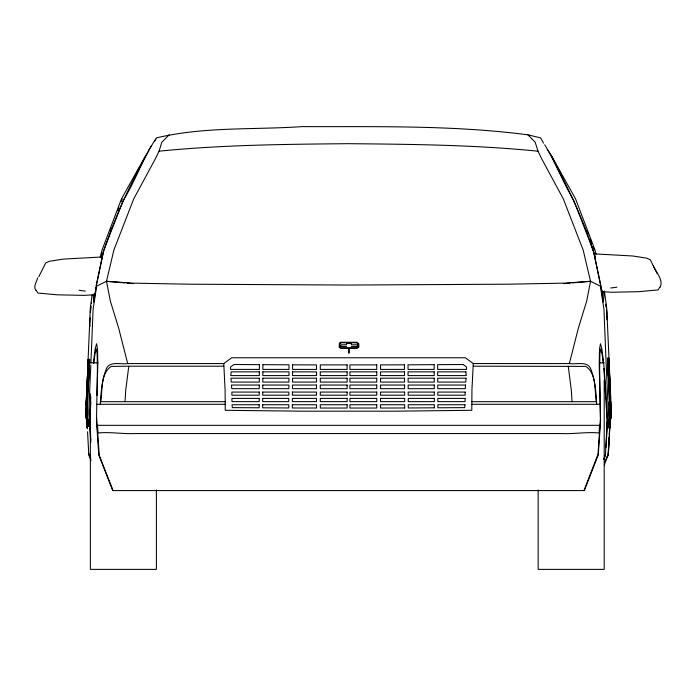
<?xml version="1.0" encoding="UTF-8"?>
<svg xmlns="http://www.w3.org/2000/svg" width="696" height="696" viewBox="0 0 696 696"><rect width="100%" height="100%" fill="white"/><g stroke="black" fill="none" stroke-linecap="round" stroke-linejoin="round"><path stroke-width="1.04" d="M92.098 295.121L90.289 308.38L87.539 372.56M88.522 359.397L86.234 410.292L86.748 418.896M223.773 363.564L225.095 389.908L225.252 410.292L302.073 411.188L394.971 411.188L471.792 410.292L471.94 389.908L473.271 363.564L465.311 357.761L231.733 357.761L223.773 363.564L127.699 363.564C120.878 364.791 109.211 360.441 106.114 369.358C101.851 380.521 100.972 392.483 100.337 404.298M610.244 419.009L610.697 410.292L608.6 358.022L610.888 410.292L610.366 418.714M96.648 418.313L99.276 455.445L113.117 490.584M610.836 417.565L610.305 416.086M609.957 419.705L610.383 410.292L608.33 359.397L607.895 359.397L610.174 410.292L609.67 427.805L610.209 419.105M610.14 419.253L610.383 405.49L610.035 419.523M610.984 417.139L611.358 416.295L610.053 414.52M609.653 420.445L610.044 410.292L607.469 358.066L609.879 410.292L609.548 420.706M610.557 418.252L610.366 416.73M610.966 417.252L610.357 415.181M88.757 365.339L88.314 376.64M610.105 421.811L609.948 419.731M610.496 418.4L611.288 410.292L606.755 308.38L604.389 291.05L603.31 302.064L600.726 285.09L593.766 252.631M86.713 390.256L86.791 388.246M86.165 403.193L87.365 376.545M88.183 379.642L88.07 382.687L89.14 359.397L87.061 410.292L87.383 420.445M89.41 362.146L88.148 391.048L89.697 359.397L89.175 365.235M89.358 361.903L89.427 359.397L88.296 359.397L86.026 410.292L86.635 417.174L89.871 422.159C92.507 432.503 85.434 421.593 86.461 418.183M87.766 421.385L87.905 426.474L87.47 420.662M86.643 392.683L86.008 412.415M86.809 389.769L88.044 361.215M90.149 317.724L89.775 326.032L90.228 326.032M90.384 312.539L90.863 306.249M86.269 405.951L86.661 397.259M87 389.656L87.339 382.052M87.679 374.552L88.035 366.67M89.018 359.397L86.704 410.292L87.122 419.801M96.996 395.467L97.823 363.921L97.536 348.913L96.587 343.772L95.161 348.913L93.421 362.877M610.244 421.367L610.792 417.678M86.017 405.49L86.452 396.894M87.522 371.881L87.887 364.852M87.913 374.135L88.053 371.029M90.402 312.06L90.863 306.301M89.175 365.243L87.27 410.292L87.583 420.923M90.828 396.703L89.714 419.905L90.106 425.639M90.802 402.001L89.888 421.045L90.837 440.142M605.468 454.984L607.156 421.045L603.876 368.428M87.2 420.01L87.07 426.474M609.235 437.036L608.06 455.167M609.348 434.922L609.74 427.527M609.809 426.7L608.356 454.401L604.302 464.928M610.035 422.437L610.148 420.306M609.191 437.123L608.269 454.497L607.347 457.028M609.365 433.869L609.713 427.353M602.518 296.809L602.997 291.441M88.47 365.339L87.6 382.687L88.74 359.397L86.495 410.292L86.948 419.384M124.984 401.679L125.759 389.908L128.795 366.2L223.773 366.2M610.079 422.289L610.87 417.496M86.226 417.617L86.704 420.036M86.957 419.418L87.191 426.474L87.113 423.925M88.061 422.107L88.235 426.474M606.929 425.639L607.321 419.905L606.051 393.457L603.754 363.921M86.852 419.149L87.061 427.805L86.652 416.982M605.851 447.745L607.382 426.022L611.105 416.921L610.262 415.642M608.809 423.733L608.487 427.805L608.487 423.307M609.217 426.291L609.226 401.705L609.661 410.292L609.461 420.915L608.939 422.202M609.522 422.611L609.2 426.474M610.949 410.292L610.757 412.606L610.723 406.229L610.914 409.605M610.07 421.176L610.148 420.071M609.67 427.805L610.114 419.34M610.009 424.586L610.618 418.105M611.01 412.51L611.001 406.969L610.409 415.399M610.844 413.833L610.731 401.14M87.957 360.528L88.018 359.788M610.157 425.03L610.401 418.627M96.178 285.508L102.947 253.64C114.353 217.857 130.361 183.614 148.622 150.893M610 426.674L609.827 427.805M95.874 287.944L103.278 252.631M93.812 363.225L94.978 353.864L96.326 348.879L97.144 353.864L97.414 368.428L96.483 421.045L98.78 454.984L112.682 490.584L584.353 490.584L598.255 454.984L600.561 421.045L599.63 368.428L599.891 353.864L600.709 348.879L602.066 353.864L603.232 363.225M608.522 427.805L608.913 422.272M96.031 287.387L93.734 302.064L93.177 294.921M610.218 414.703L610.409 417.174L607.173 422.159L606.877 426.665L610.531 420.958L610.035 419.792L611.184 416.452L610.227 415.26M610.94 412.667L610.679 417.939L609.783 420.132M94.343 293.755L94.43 293.225M106.079 244.261L123.427 200.022C135.964 180.133 143.185 157.018 156.617 137.851C204.154 126.524 253.657 129.934 302.073 126.62C377.336 126.872 453.061 125.071 527.855 134.815L535.189 142.193L537.999 151.197L541.793 159.001L563.316 198.891L583.152 249.995L590.547 281.297L586.676 301.116L578.359 328.207L569.345 363.564L473.271 363.564M101.503 258.99L103.626 250.447L106.688 242.391M127.699 363.564L118.677 328.207L110.368 301.116L106.488 281.297L113.892 249.995L133.719 198.891L155.243 159.001L159.045 151.197L161.855 142.193L169.18 134.815M100.172 257.303L102.051 249.995L121.478 198.891L145.916 155.121M101.103 256.285L101.921 253.144M605.163 461.518L606.903 456.541M37.68 277.878C36.74 281.837 32.956 286.5 35.914 290.45M110.029 230.889L111.186 227.879M117.694 210.818L118.833 207.834M121.113 201.875L122.244 198.891M603.902 458.968L605.468 454.923M603.658 459.377L605.503 454.636M583.927 490.584L598.038 454.21L600.396 418.653L599.221 363.921L599.508 348.913L600.457 343.772L601.883 348.913L603.623 362.877M85.765 415.529L86.608 413.711M86.548 412.397L85.991 414.337M85.834 414.842L86.478 413.146M85.852 415.321L86.722 413.389L85.817 415.051M85.886 414.372L86.565 412.815M85.73 415.895L86.043 415.277M85.739 415.799L86.121 415.06M610.601 417.817L611.358 416.295M38.819 276.764L45.666 263.01L49.19 261.305L63.292 259.103L101.79 256.998M660.086 287.317C663.906 279.975 655.736 272.136 653.274 265.637M154.425 141.488L155.791 139.035M610.688 417.017L611.166 416.156M610.801 416.843L611.323 415.93M610.931 416.921L611.201 415.669L610.244 414.485L611.314 415.895L610.566 417.139M659.808 287.144L658.164 289.91L638.415 291.694L611.941 292.242L601.883 291.676M86.347 413.659L86.852 412.832M86.034 414.903L86.382 414.337M148.726 150.084L151.371 145.96M86.461 415.399L85.721 416.373L86.617 418.366M86.722 416.295L86.434 417.235L86.313 414.485L86.504 418.305M86.861 414.825L85.686 416.295L86.809 418.583M86.774 415.738L86.06 417.217L88.409 422.959L88.253 426.474M86.73 416.121L86.217 417.139M86.809 415.355L85.895 416.486L86.661 418.94M86.817 415.251L85.852 416.443L86.617 419.123M86.469 415.164L85.704 416.086L86.591 417.661M124.749 282.88L106.488 281.297L96.683 286.143L93.099 309.285L92.15 332.749A295.922 7.9 -87.4 0 1 90.906 362.894M94.264 294.739L84.059 295.374L57.585 294.826L37.836 293.033L36.192 290.275M610.723 288.014L616.943 287.152M608.556 423.125L607.704 421.506L608.287 413.389L607.956 403.75A295.922 7.9 87.4 0 1 604.894 332.749L603.945 309.285L600.361 286.143L590.547 281.297L564.952 283.124L508.115 284.194L348.522 285.047L188.929 284.194L132.083 283.124L106.488 281.297M563.699 283.629L570.137 283.072M572.286 282.88L590.547 281.297M159.045 151.197C221.981 144.855 285.316 144.281 348.522 143.68C411.728 144.281 475.055 144.855 537.999 151.197M128.795 366.2L111.273 366.4C100.276 373.526 102.634 390.221 100.711 401.679L225.252 401.679M91.298 303.056L91.742 303.056M346.538 346.443L340.753 346.443L341.301 344.772L346.538 344.772L346.538 343.45L351.358 343.45L351.358 344.772L357.692 344.772L357.144 346.443L351.358 346.443M609.035 359.397L609.148 365.835M90.358 362.851L97.936 362.851M599.865 362.851L604.198 362.851M473.271 366.2L585.771 366.4C596.768 373.526 594.401 390.221 596.333 401.679L471.792 401.679M96.866 404.298L225.252 404.298M471.792 404.298L600.178 404.298M569.345 363.564C576.158 364.791 587.833 360.441 590.93 369.358C595.193 380.521 596.063 392.483 596.707 404.298M126.898 283.072L133.345 283.629M79.057 290.275L85.277 291.137M527.855 134.815L540.618 137.895L543.524 143.124M611.314 416.13L610.131 414.703M610.009 414.364L611.305 415.843M544.698 144.794C555.573 162.386 562.838 182.248 573.608 200.022L593.244 250.499M610.557 414.05L611.297 415.703M610.81 414.772L611.088 415.216M596.063 254.17L594.984 249.995L575.557 198.891L551.119 155.121L547.247 149.483L547.613 150.136M85.956 413.772L86.4 414.564M86.461 414.825L85.939 413.902L86.513 412.571L86.548 413.589M657.181 273.632L650.334 259.878L646.81 258.181L632.707 255.98L594.21 253.875L595.576 256.824M551.119 155.121C567.423 187.041 583.553 219.249 594.097 253.64L601.161 287.944M610.662 413.546L611.192 414.781M610.792 414.059L611.227 415.06M88.679 454.401L91.011 460.43M587.006 230.889L588.163 233.908M590.469 239.946L591.617 242.956M593.157 246.984L594.306 249.995M590.356 242.391L594.349 254.057M88.636 452.896L89.688 457.028M89.793 455.549L90.837 458.533M602.692 293.755L602.197 290.171M86.548 413.746L86.33 411.293M86.104 412.163L86.574 415.129M85.834 410.71L86.522 415.669M86.313 413.746L86.678 416.669M606.042 305.353L606.312 307.249M605.894 304.117L606.329 307.319M87.052 426.474L86.817 423.82M608.704 359.397L609.009 366.331M568.249 366.2L571.285 389.908L572.06 401.679M85.886 410.292L85.947 411.179M90.819 442.36L89.662 426.022L88.488 423.125L89.34 421.506L88.757 413.389L89.088 403.75A295.922 7.9 -87.4 0 0 90.819 364.982M610.592 397.981L608.817 358.066L609.879 382.113M609.748 395.171L610.305 405.785L609.104 378.859L609.487 389.473M609.635 420.514L609.435 426.474L608.983 426.474L609.096 421.82M608.748 422.69L608.774 423.803M608.922 366.488L608.669 361.85M94.334 293.573L94.517 296.809M87.009 422.437L87.339 428.832M87.557 431.694L88.775 454.497M606.547 310.129L606.729 313.992M606.564 310.459L606.982 319.803M609.331 379.094L609.478 382.322M610.053 395.232L610.148 397.381M609.896 381.608L610.035 385.34M608.748 365.835L608.678 363.625M86.278 416.887L86.295 417.791M604.198 380.207L604.198 569.38L538.173 569.38L538.173 489.993M349.322 348.827L349.322 353.09M348.522 348.827L348.522 353.09M156.382 489.993L156.382 569.38L90.358 569.38L90.358 393.858M608.739 381.773L607.521 358.31L608.739 381.773M259.182 404.733L259.164 407.786L232.307 407.63L232.046 404.733L259.182 404.733M259.216 398.408L259.199 401.635L231.985 401.635L231.942 398.408L259.216 398.408M259.251 392.074L259.234 395.189L231.899 395.189L231.864 392.074L259.251 392.074M259.33 378.215L259.312 382.078L231.272 382.078L230.976 378.215L259.33 378.215M259.364 371.838L259.347 375.588L230.785 375.588L231.194 371.838L259.364 371.838M259.408 364.652L259.382 369.411L230.506 369.411L230.506 366.992L233.908 364.504L259.408 364.652M262.67 404.733L262.653 407.804L288.77 407.96L288.788 404.733L262.67 404.733M262.705 398.408L262.688 401.635L288.77 401.635L288.77 398.408L262.705 398.408M262.74 392.074L262.723 395.189L288.849 395.189L288.866 392.074L262.74 392.074M262.784 385.045L262.766 388.673L288.884 388.673L288.884 385.045L262.784 385.045M262.818 378.215L262.801 382.078L288.918 382.078L288.944 378.215L262.818 378.215M262.862 371.838L262.836 375.588L288.979 375.588L288.979 371.838L262.862 371.838M262.897 364.669L262.87 369.411L288.997 369.411L289.023 364.826L262.897 364.669M292.363 404.733L292.346 407.978L316.506 408.03L316.506 404.733L292.363 404.733M292.442 392.074L292.424 395.189L316.506 395.189L316.506 392.074L292.442 392.074M292.555 371.855L292.538 375.588L316.506 375.588L316.506 371.847L292.555 371.855M292.598 364.843L292.572 369.411L316.506 369.411L316.506 364.895L292.598 364.843M465.093 398.408L465.058 401.635L437.845 401.635L437.827 398.408L465.093 398.408M465.18 392.074L465.137 395.189L437.81 395.189L437.793 392.074L465.18 392.074M599.508 425.326L599.117 432.99C586.493 431.746 573.904 434.182 561.272 433.556L135.772 433.556C123.131 434.182 110.551 431.746 97.918 432.99L97.527 425.326L599.508 425.326M465.554 385.045L465.285 388.673L437.767 388.673L437.767 385.045L465.554 385.045M466.059 378.215L465.772 382.078L437.732 382.078L437.706 378.215L466.059 378.215M464.989 404.733L464.737 407.63L437.88 407.786L437.862 404.733L464.989 404.733M340.335 342.258L339.239 343.78L339.239 347.234L340.892 348.4L357.039 348.4L358.814 347.234L358.814 343.78L357.022 342.258L340.335 342.258M340.814 342.771L339.987 343.807L339.987 347.234L341.101 347.756L356.221 347.756L358.127 347.034L358.127 343.807L356.413 342.771L340.814 342.771M404.446 364.843L380.538 364.895L380.538 369.411L404.472 369.411L404.446 364.843M434.139 364.669L408.021 364.826L408.047 369.411L434.165 369.411L434.139 364.669M463.127 364.504L437.627 364.652L437.662 369.411L466.538 369.411L466.538 366.992L463.127 364.504M404.689 407.978L380.538 408.03L380.538 404.733L404.672 404.733L404.689 407.978M434.391 407.804L408.265 407.96L408.248 404.733L434.374 404.733L434.391 407.804M347.139 364.895L320.29 364.895L320.29 369.411L347.139 369.411L347.139 364.895M376.754 364.895L349.897 364.895L349.897 369.411L376.754 369.411L376.754 364.895M347.139 371.838L320.29 371.847L320.29 375.588L347.139 375.588L347.139 371.838M376.754 371.847L349.897 371.838L349.897 375.588L376.754 375.588L376.754 371.847M404.489 371.855L380.538 371.847L380.538 375.588L404.506 375.588L404.489 371.855M434.182 371.838L408.065 371.838L408.065 375.588L434.2 375.588L434.182 371.838M465.85 371.838L437.671 371.838L437.697 375.588L466.259 375.588L465.85 371.838M316.506 378.215L292.52 378.215L292.52 382.078L316.506 382.078L316.506 378.215M347.139 378.215L320.29 378.215L320.29 382.078L347.139 382.078L347.139 378.215M376.754 378.215L349.897 378.215L349.897 382.078L376.754 382.078L376.754 378.215M404.524 378.215L380.538 378.215L380.538 382.078L404.524 382.078L404.524 378.224M434.217 378.215L408.1 378.215L408.117 382.078L434.243 382.078L434.217 378.215M259.269 385.045L231.49 385.045L231.759 388.673L259.269 388.673L259.269 385.045M316.506 385.045L292.477 385.045L292.477 388.673L316.506 388.673L316.506 385.045M347.139 385.045L320.29 385.045L320.29 388.673L347.139 388.673L347.139 385.045M376.754 385.045L349.897 385.045L349.897 388.673L376.754 388.673L376.754 385.045M404.559 385.045L380.538 385.045L380.538 388.673L404.559 388.673L404.559 385.045M434.26 385.045L408.16 385.045L408.16 388.673L434.278 388.673L434.26 385.045M347.139 392.074L320.29 392.074L320.29 395.189L347.139 395.189L347.139 392.074M376.754 392.074L349.897 392.074L349.897 395.189L376.754 395.189L376.754 392.074M404.602 392.074L380.538 392.074L380.538 395.189L404.62 395.189L404.602 392.074M434.295 392.074L408.178 392.074L408.195 395.189L434.313 395.189L434.295 392.074M316.506 398.408L292.381 398.408L292.381 401.635L316.506 401.635L316.506 398.408M347.139 398.408L320.29 398.408L320.29 401.635L347.139 401.635L347.139 398.408M376.754 398.408L349.897 398.408L349.897 401.635L376.754 401.635L376.754 398.408M404.654 398.408L380.538 398.408L380.538 401.635L404.654 401.635L404.654 398.408M434.33 398.408L408.265 398.408L408.265 401.635L434.356 401.635L434.33 398.408M347.139 404.733L320.29 404.733L320.29 408.03L347.139 408.03L347.139 404.733M376.754 404.733L349.897 404.733L349.897 408.03L376.754 408.03L376.754 404.733"/></g></svg>
